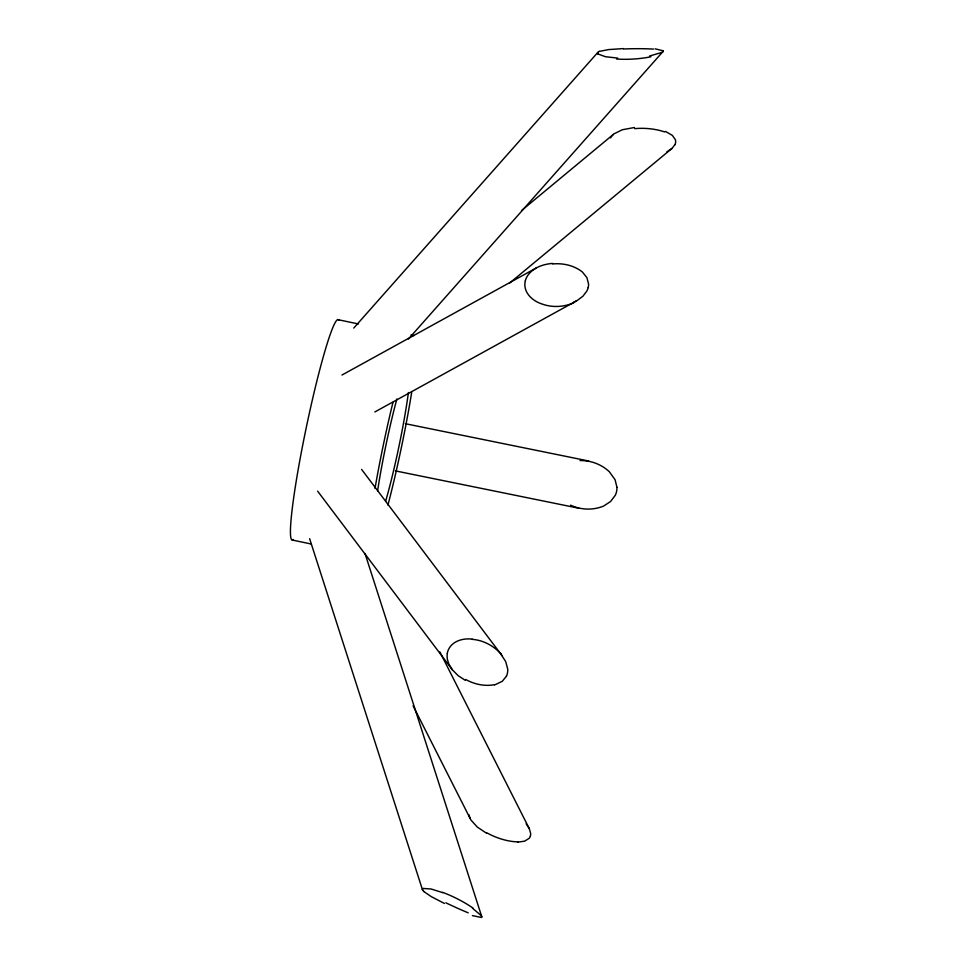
<?xml version="1.0" encoding="UTF-8"?>
<svg xmlns="http://www.w3.org/2000/svg" width="966" height="966" viewBox="0 0 966 966"><rect width="100%" height="100%" fill="white"/><g stroke="black" fill="none" stroke-linecap="round" stroke-linejoin="round"><path stroke-width="1.45" d="M506.462 676.128L502.296 681.308L494.725 684.906M674.908 144.719L671.853 148.523L509.456 283.207M353.761 328.066L597.676 52.587M408.425 339.03L662.954 51.572A16.748 3.2 -6.7 0 1 661.939 52.418L649.563 56.016M613.301 134.443L611.466 136.46A19.284 12.003 4.3 0 0 610.645 137.921M521.604 210.491L614.062 133.815L622.297 129.758L634.42 127.512M671.853 148.523L666.902 151.831M552.54 263.428C543.218 264.129 533.256 267.57 527.726 275.527A19.235 16.905 -14.7 0 0 525.287 280.901M374.844 411.951L577.451 300.341L582.945 296.176L586.797 291.128A16.748 13.995 -29.6 0 0 588.113 287.735M341.988 375.025L536.299 267.968M576.195 301.054L573.562 302.346M599.512 51.367L608.508 49.592L623.348 48.59M423.205 888.466L431.077 888.986L442.851 892.681M518.005 842.123L524.683 841.144L529.163 838.319A16.724 10.372 29.9 0 0 530.334 836.158M617.685 58.093L605.465 56.716L598.002 53.987M472.205 639.094C463.813 638.128 453.935 640.422 449.262 648.077A19.235 16.857 38.1 0 0 447.282 653.39M655.129 48.819L663.002 50.763M405.358 423.7L588.729 461.011M395.468 470.901L578.815 508.213M338.052 319.686L358.483 323.972M410.997 334.985L413.919 335.6M292.094 539.994L311.052 543.979M472.422 915.623L481.479 917.495A16.748 3.103 30.3 0 0 481.273 915.708M665.489 131.412L672.384 135.421L675.403 139.744A16.748 10.312 -6.4 0 1 674.92 144.695M444.396 903.439L431.234 896.605L423.663 891.437M465.298 680.33L458.15 675.657L452.269 669.716L317.621 491.151M486.574 833.247L477.325 827.101L470.961 820.062L413.074 705.772M472.446 908.185L481.249 915.659M501.1 654.465L505.701 661.589L507.705 669.015A16.724 13.947 52.7 0 1 506.486 676.091M526.132 823.757L529.344 828.756L530.66 833.489A16.748 10.384 30.1 0 1 530.37 836.037M361.586 469.391L502.018 655.6M452.269 669.716L448.876 664.101L447.403 659.428A19.284 16.833 39.2 0 1 447.306 653.571M439.88 651.941L529.344 828.756M470.019 818.287L469.174 815.678A19.235 12.099 18.6 0 1 469.017 814.821M365.003 553.482L481.793 916.794M309.627 538.69L422.42 889.601A19.284 3.888 21.8 0 0 423.881 891.497M616.96 487.347L615.064 479.716L609.353 471.758A42.432 41.707 -39.9 0 0 580.035 460.577M293.169 539.463A112.539 9.092 -78.2 0 1 305.884 429.399A112.539 9.092 -78.2 0 1 338.873 320.326M411.661 392.51A112.539 9.092 -78.2 0 1 387.946 505.061M375.001 488.41A112.539 9.092 -78.2 0 1 392.957 402.399M408.401 392.534A80.383 6.496 -78.2 0 1 385.639 501.185M377.609 490.861A80.383 6.496 -78.2 0 1 396.881 398.994M634.759 128.635A42.432 22.52 -0.5 0 1 664.777 131.98M570.616 505.17A42.19 41.598 70.2 0 0 603.521 506.124L610.572 501.511L615.342 495.208A16.748 16.35 -77.4 0 0 616.948 487.347M517.873 841.893A42.19 23.329 24.2 0 1 486.9 832.849M468.208 912.822A42.432 3.635 25.3 0 1 445.833 902.799M422.359 889.541A19.235 3.949 21.2 0 1 423.313 888.515M442.694 892.379A42.19 11.942 26.7 0 1 473.099 908.149M494.616 684.628A42.432 34.027 40.8 0 1 465.66 679.472M472.217 639.335A42.19 37.638 52.6 0 1 501.306 654.272M573.756 302.829A42.432 38.217 -31.3 0 1 542.409 304.145C534.367 301.585 526.265 295.596 524.985 286.721A19.284 16.917 -16.1 0 1 525.287 281.082M552.528 263.947A42.19 34.426 -18.2 0 1 582.389 272.014L586.905 277.604L588.584 284.101A16.724 13.983 -29.4 0 1 588.173 287.566M650.891 56.777A42.432 13.053 -3.3 0 1 616.562 59.023M597.894 53.987A19.284 4.081 1.8 0 1 597.712 52.635M597.628 52.587A19.235 4.057 2.5 0 1 599.318 51.343M623.686 48.976A42.19 4.721 -1.7 0 1 653.571 49.097M662.99 50.763A16.724 3.188 -6.5 0 1 663.002 51.524"/></g></svg>
